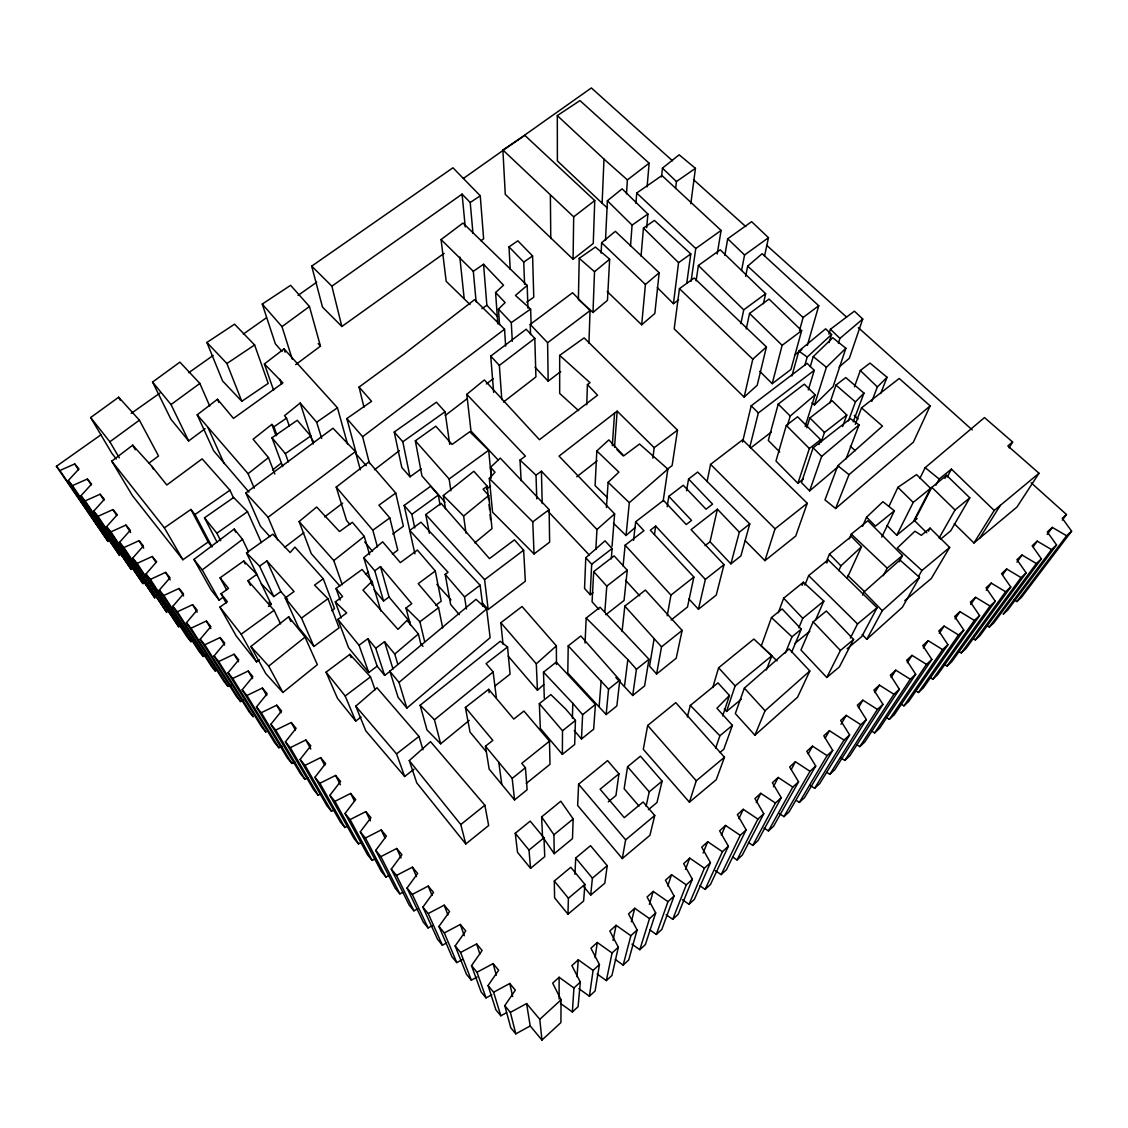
<?xml version="1.0" encoding="UTF-8"?>
<svg xmlns="http://www.w3.org/2000/svg" width="1128" height="1128" viewBox="0 0 1128 1128"><rect width="100%" height="100%" fill="white"/><g stroke="black" fill="none" stroke-linecap="round" stroke-linejoin="round"><path stroke-width="1.5" d="M666.563 469.812L672.133 465.582L677.519 430.135L584.135 337.878L559.671 355.39L559.671 393.432L578.579 410.634M562.364 754.378L562.505 730.775L539.339 703.646L550.845 694.594L565.636 709.004L575.449 720.425L574.674 744.48L562.364 754.378L540.34 728.434L539.339 703.646M560.475 1003.356L572.361 1011.985L573.94 987.973L559.107 977.271L552.678 983.137L561.067 999.789L560.912 1022.574L541.962 1040.058L530.202 1025.958L526.579 1003.567L510.378 1012.38L515.806 1033.854L530.202 1025.958M573.08 259.257L573.687 216.83L502.891 149.996L524.887 135.416L594.752 200.572L593.257 243.479L573.08 259.257L505.274 194.354L502.891 149.996M568.216 645.851L567.793 673.049L606.159 714.56L616.861 705.931L619.808 680.156L580.835 635.981L568.216 645.851L608.556 689.166L606.159 714.56M579.228 258.34L578.382 299.512L592.99 312.442L607.47 300.344L609.642 259.2L595.429 247.046L579.228 258.34L594.512 271.693L592.99 312.442M572.404 718.198L572.798 703.322L543.499 672.175L556.273 662.122L595.429 704.422L593.666 729.167L581.47 738.981L574.222 730.535M567.948 914.202L568.399 898.226L554.313 881.01L570.796 867.277L584.91 884.394L583.613 901.032L567.948 914.202L554.581 897.803L554.313 881.01M586.743 404.769L587.434 384.563L590.029 382.688L559.671 355.39M588.943 343.264L590.043 310.623L572.601 292.716L530.231 324.441L530.569 334.635M573.165 818.942L572.474 838.626L554.215 853.699L542.526 836.666L541.623 816.884L560.813 801.218L573.165 818.942L553.933 834.748L554.215 853.699M611.277 558.938L612.095 548.575L605.017 540.82L585.784 557.726L584.544 588.435L590.17 594.724L592.947 592.567M607.104 207.707L602.126 203.223L603.988 159.118L557.303 115.606L579.975 100.575L649.122 163.207L647.091 186.881M601.154 253.123L601.619 242.717L615.352 231.325L659.175 272.75L654.832 313.471L641.677 324.793L607.188 291.489M578.608 784.214L577.649 805.477L622.289 858.549L649.925 835.326L654.748 815.488L643.129 801.98L624.277 817.645L600.096 789.219L618.934 773.822L607.583 760.61L578.608 784.214L625.645 839.824L622.289 858.549M585.051 643.03L586.179 618.031L600.025 607.231L648.967 659.26L644.624 685.894L632.709 695.482L615.846 677.477M574.956 874.256L575.703 857.999L590.536 845.676L607.245 865.684L604.805 883.196L590.705 895.082L583.317 886.115M581.47 738.981L582.612 714.687L572.798 703.322M605.51 240.236L607.386 200.77L622.12 188.841L647.909 214.052L646.696 227.659M663.109 501.452L667.861 469.093L639.534 444.023L623.798 455.797L608.838 439.906L596.811 450.918L595.105 485.632L607.484 497.659M590.17 594.724L591.678 564.254L585.784 557.726M605.835 614.718L624.052 600.477L627.253 570.246L614.14 555.878L593.695 571.614L592.073 601.788L598.869 609.402M595.852 549.576L596.952 529.483L614.619 513.86L559.037 456.107L617.157 411.142L654.184 447.675L652.886 458.123M626.477 193.833L627.394 179.902L649.122 163.207M606.427 507.515L608.119 482.347L618.891 472.124L596.811 450.918M612.307 445.701L614.563 413.074M614.534 447.28L617.157 411.142M630.51 246.2L632.075 225.121L607.386 200.77M577 976.622L578.269 959.787L593.088 970.404L589.422 996.235L578.875 988.621M604.805 612.25L606.779 586.123L593.695 571.614M635.938 203.364L636.714 193.015L661.953 175.545L721.102 230.422L717.211 253.941M599.137 706.481L601.168 680.734M612.053 546.262L614.619 513.86M641.042 256.155L643.453 228.096L654.409 220.411L690.801 253.941L686.769 283.184M578.269 959.787L571.896 965.596L580.342 982.093L578.072 1006.726L572.361 1011.985M641.677 324.793L645.428 284.453L659.175 272.75M623.079 566.002L625.138 545.205L643.947 530.724L635.642 521.77L663.532 500.381L686.247 524.52L691.549 520.431L668.805 496.334L683.258 485.28L706.015 509.207L712.572 504.131L688.588 479.019L697.71 472.054L749.767 523.942L740.87 555.949L730.888 563.873L710.034 541.764L717.394 509.193L739.333 532.176L730.888 563.873M613.449 523.251L626.068 535.49L629.311 502.679L667.861 469.093M661.572 176.899L662.446 168.128L679.169 154.818L695.44 168.326L690.815 203.731M590.705 895.082L592.397 878.148L607.245 865.684M622.064 631.553L624.827 606.131L645.343 590.085L682.13 630.411L676.208 658.23L656.609 673.994L649.573 666.126L654.141 638.631M633.569 540.354L635.642 521.77M675.644 188.503L676.433 181.552L695.44 168.326M624.503 686.191L627.831 659.57L586.179 618.031M657.257 287.541L673.416 303.672L678.577 262.655L690.801 253.941M679.437 288.641L674.191 328.854L744.142 397.098L757.212 385.24L766.434 346.93L694.199 278.01L679.437 288.641L752.785 359.197L744.142 397.098M618.934 773.822L615.958 795.536L608.288 801.839M654.494 534.489L655.678 526.085L705.367 579.397L698.429 609.261L688.968 599.01M691.097 281.337L695.764 248.512L721.102 230.422M595.105 957.658L597.262 942.458L612.067 952.977L606.356 980.599L597.135 974M632.709 695.482L636.446 669.271L648.967 659.26M696.117 280.83L698.373 265.489L720.228 249.796L765.63 293.717L763.374 303.728M667.198 506.768L668.805 496.334M648.389 809.678L656.975 802.53L662.122 781.14L640.436 756.183L627.549 766.73L624.151 788.754L638.998 806.083M597.262 942.458L590.945 948.225L599.433 964.567L595.091 991.004L589.422 996.235M724.81 255.492L727.715 238.783L751.6 221.652L768.492 237.684L764.53 256.07M686.501 490.807L688.588 479.019M656.609 673.994L661.544 646.837L682.13 630.411M667.212 615.761L670.963 595.119L693.875 577.043L650.334 530.202L655.678 526.085M647.669 725.473L643.312 749.316L689.405 802.191L716.252 779.688L724.472 757.24L675.771 702.645L647.669 725.473L696.272 780.787L689.405 802.191M741.561 270.466L744.579 254.998L768.492 237.684M745.636 276.346L747.681 266.123L762.161 253.687L818.759 305.758L807.352 345.408M613.04 940.512L616.085 925.298L630.862 935.718L623.149 965.103L615.254 959.477M707.087 481.487L710.569 464.369L742.647 439.807L807.253 503.285L795.719 536.068L764.939 560.63L745.312 540.777M740.899 323.595L743.719 309.847L765.63 293.717M746.271 328.882L749.556 313.457L769.042 299.075L801.655 330.645L790.925 369.49L772.215 383.675L759.807 371.352M693.875 577.043L687.488 607.005L671.104 620.033M646.09 806.308L649.22 791.828L662.122 781.14M616.085 925.298L609.825 931.009L618.341 947.21L611.968 975.424L606.356 980.599M742.534 442.091L751.206 405.784L807.084 363.343L814.261 370.336L808.297 389.907M749.725 447.379L758.34 412.961L814.261 370.336M631.327 921.816L634.74 908.28L649.502 918.615L639.816 949.72L631.92 944.136M717.394 509.193L691.083 529.652L724.021 564.649L716.238 595.091L698.429 609.261M772.215 383.675L782.127 345.323L801.655 330.645M687.304 716.957L690.308 705.437L717.972 682.849L729.449 695.482L722.681 715.885M805.152 426.483L815.121 394.8L804.306 384.169L778.221 404.092L768.309 440.456L779.73 452.004M799.512 330.574L803.094 317.49L818.759 305.758M634.74 908.28L628.536 913.934L637.094 929.994L628.719 959.956L623.149 965.103M791.898 375.948L798.85 351.062L825.625 328.812L831.576 334.522L829.052 342.588M819.027 444.517L820.648 439.723L797.581 416.768L786.301 425.439L775.979 461.056L797.905 483.32L803.305 479.076M787.358 425.848L790.206 416.049L815.121 394.8M804.786 365.331L807.197 357.068L831.576 334.522M712.783 687.488L718.592 667.776L753.871 639.054L771.82 655.805L766.363 669.976M649.404 904.303L653.225 891.416L667.973 901.653L656.341 934.463L649.77 929.853M810.285 366.515L813.246 356.603L832.746 337.723L845.873 348.256L833.127 386.523L814.458 404.91L811.948 402.851M828.911 334.128L830.419 329.263L854.418 311.145L862.737 319.041L849.356 358.253L839.063 367.065M806.76 427.738L809.862 417.952L832.168 400.722L846.775 415.048L842.616 426.497M764.939 560.63L775.049 528.792L807.253 503.285M814.458 404.91L826.415 367.291L845.873 348.256M838.372 343.222L839.937 338.4L862.737 319.041M653.225 891.416L647.077 897.028L655.678 912.947L645.343 944.615L639.816 949.72M797.905 483.32L809.368 448.521L820.648 439.723M846.028 458.913L859.057 424.904L850.456 418.657L813.105 447.788L801.486 482.615L809.636 490.877L838.795 466.16M829.996 402.795L835.947 385.085L845.746 377.57L863.977 393.108L853.219 421.858M667.748 885.988L671.541 874.708L686.275 884.845L672.739 919.32L666.169 914.752M724.303 708.948L726.545 711.43L735.132 685.909L771.82 655.805M715.645 748.231L719.89 735.752L732.396 725.375L716.943 708.243L729.449 695.482M821.17 442.091L824.455 432.447L846.775 415.048M809.636 490.877L821.678 456.361L859.057 424.904M744.367 688.136L735.315 713.559L754.914 735.216L797.609 697.146L809.819 670.991L789.092 648.882L744.367 688.136L765.038 710.753L754.914 735.216M732.396 725.375L723.838 749.218L719.875 752.517M791.56 652.407L801.275 629.17L782.113 608.923L771.481 617.566L761.301 645.907L777.093 660.923M854.46 386.834L860.311 370.52L870.012 363.075L887.059 377.302L880.658 393.517M848.425 420.913L855.419 401.906L863.977 393.108M671.541 874.708L665.464 880.263L674.093 896.041L661.826 929.401L656.341 934.463M778.306 612.758L783.664 598.207L803.376 582.203L823.835 601.097L815.403 620.428M685.5 869.434L689.716 858.14L704.422 868.193L710.443 862.68L701.729 847.17L707.707 841.714L722.413 851.682L728.378 846.211L719.622 830.857L725.558 825.442L740.236 835.326L746.144 829.898L737.36 814.67L743.239 809.312L757.917 819.111L763.769 813.725L754.956 798.624L760.78 793.308L775.43 803.023L781.239 797.693L772.384 782.719L778.165 777.46L792.801 787.09L798.553 781.803L789.67 766.955L795.395 761.738L810.017 771.284L815.713 766.039L806.816 751.333L812.484 746.144L827.078 755.619L832.732 750.416L823.807 735.823L829.433 730.69L843.998 740.081L849.61 734.934L840.642 720.468L846.226 715.364L860.777 724.684L866.346 719.579L857.35 705.226L862.892 700.178L877.415 709.413L882.942 704.351L873.918 690.124L879.403 685.105L893.912 694.27L899.383 689.25L890.33 675.136L895.787 670.173L910.282 679.253L915.696 674.276L906.63 660.289L912.016 655.354L926.497 664.364L931.869 659.429L922.774 645.554L928.132 640.662L942.585 649.601L947.915 644.694L938.792 630.947L944.108 626.096L958.532 634.951L963.82 630.101L954.683 616.452L959.942 611.644L974.352 620.428L979.597 615.62L970.432 602.084L975.649 597.318L990.046 606.032L995.248 601.252L986.055 587.829L991.244 583.106L1005.612 591.749L1010.773 587.011L1001.551 573.687L1006.698 569.005L1021.051 577.578L1026.17 572.883L1016.934 559.671L1022.024 555.018L1036.35 563.521L1041.426 558.868L1032.176 545.755L1037.224 541.144L1051.536 549.59L1056.569 544.965L1047.306 531.965L1052.311 527.396L1066.609 535.758L1071.6 531.175L1062.308 518.274L1066.454 514.495L1031.119 482.77M861.524 407.857L882.477 426.102L837.808 465.737L824.977 499.901L835.622 508.502L913.356 442.19L930.149 405.883L899.213 378.472L861.524 407.857L855.306 424.325M871.775 401.413L877.372 386.946L887.059 377.302M802.149 585.333L803.376 582.203M804.913 585.079L808.649 575.604L828.135 559.826L877.076 607.738L861.848 636.474L847.198 648.699M835.622 508.502L849.003 474.648L930.149 405.883M689.716 858.14L683.667 863.639L692.352 879.29L678.168 914.3L672.739 919.32M703.139 853.008L707.707 841.714M785.356 653.041L791.969 636.826L801.275 629.17M798.864 627.76L802.755 618.327L823.835 601.097M826.105 562.195L829.461 554.074L851.302 536.434L861.482 546.77L847.241 577.903M826.796 563.055L828.135 559.826M682.44 899.763L688.996 904.303L704.422 868.193M813.161 621.838L800.95 650.01L826.782 677.477L839.373 666.93L853.586 639.477L826.316 611.024L813.161 621.838L840.402 650.475L826.782 677.477M849.243 538.86L851.302 534.108L867.827 520.755L902.47 555.568L899.227 561.73M721.356 835.101L725.558 825.442M710.443 862.68L694.397 899.326L688.996 904.303M838.809 570.627L840.924 565.833L861.482 546.77M862.469 526.409L866.572 517.202L882.928 501.692L894.377 510.815L881.729 537.111M699.896 885.804L705.141 889.4L722.413 851.682M738.967 818.59L743.239 809.312M728.378 846.211L710.485 884.465L705.141 889.4M888.949 506.401L897.916 487.338L916.556 474.606L930.572 488.311L913.37 521.644L896.746 535.236L887.073 525.549M715.335 870.647L721.144 874.623L740.236 835.326M756.268 802.586L760.78 793.308M746.144 829.898L726.46 869.716L721.144 874.623M919.813 478.498L925.171 467.641L984.49 417.586L1012.62 442.007L1009.165 447.844M862.539 595.062L864.062 591.974L899.961 560.01L919.475 577.324L902.372 607.273L866.797 639.294L862.187 634.514M896.746 535.236L913.215 502.425L930.572 488.311M773.455 786.724L778.165 777.46M732.678 856.998L737.035 859.959L757.917 819.111M850.371 637.997L857.534 623.953L877.076 607.738M883.309 575.731L887.186 568.145L902.47 555.568M926.793 532.811L914.568 520.685L931.827 487.324L946.575 475.311L969.798 497.829L950.735 530.809L940.428 539.311M763.769 813.725L742.309 855.095L737.035 859.959M935.972 485.181L939.173 479.062L951.426 469.107L994.219 510.462L973.943 542.977L954.26 523.66M944.954 478.385L946.575 475.311M791.32 769.437L795.395 761.738M947.323 476.834L951.426 469.107M748.442 842.475L752.799 845.408L775.43 803.023M781.239 797.693L758.03 840.571L752.799 845.408M866.797 639.294L882.279 610.685L919.475 577.324M928.443 531.161L930.092 528.115L949.649 547.461L931.263 578.565L904.741 600.688M808.268 753.828L812.484 746.144M764.093 828.051L768.436 830.955L792.801 787.09M798.553 781.803L773.625 826.175L768.436 830.955M825.217 738.135L829.433 730.69M939.088 538.07L955.021 509.969L969.798 497.829M918.502 576.521L921.928 570.472L949.649 547.461M779.617 813.739L783.96 816.63L810.017 771.284M815.713 766.039L789.106 811.878L783.96 816.63M841.037 724.275L846.226 715.364M796.467 800.499L799.357 802.417L827.078 755.619M832.732 750.416L804.475 797.693L799.357 802.417M858.464 707.58L862.892 700.178M810.313 785.455L814.642 788.303L843.998 740.081M874.877 692.493L879.403 685.105M849.61 734.934L819.718 783.622L814.642 788.303M826.923 772.426L829.813 774.301L860.777 724.684M891.176 677.533L895.787 670.173M973.943 542.977L979.795 538.07L1000.325 505.372L1039.015 473.238L1007.84 445.927L1012.62 442.007M866.346 719.579L834.833 769.663L829.813 774.301M840.529 757.607L844.858 760.413L877.415 709.413M907.335 662.7L912.016 655.354M882.942 704.351L849.849 755.802L844.858 760.413M923.367 647.98L928.132 640.662M856.913 744.762L859.804 746.623L893.912 694.27M1039.015 473.238L1016.892 507.121L979.795 538.07M899.383 689.25L864.753 742.041L859.804 746.623M939.286 633.386L944.108 626.096M871.747 731.099L874.623 732.932L910.282 679.253M915.696 674.276L879.544 728.392L874.623 732.932M955.063 618.905L959.942 611.644M886.467 717.521L889.329 719.354L926.497 664.364M931.869 659.429L894.208 714.842L889.329 719.354M515.806 1033.854L510.801 1027.805L504.766 1005.64L515.355 990.158L509.771 983.489L493.613 992.217L488.057 985.534L498.646 970.221L493.119 963.608L477.017 972.251L471.518 965.639L482.121 950.481L476.65 943.939L460.591 952.483L455.148 945.941L465.765 930.938L460.337 924.466L444.319 932.926L438.933 926.455L449.564 911.593L444.192 905.178L428.217 913.553L422.887 907.152L433.519 892.431L428.217 886.1L412.284 894.391L407.011 888.046L417.642 873.481L412.397 867.192L396.506 875.413L391.275 869.124L401.921 854.7L396.718 848.482L380.883 856.617L375.709 850.385L386.368 836.116L381.208 829.954L365.416 838.005L360.283 831.844L370.957 817.701L365.853 811.61L350.089 819.577L345.027 813.485L355.687 799.484L350.639 793.449L334.931 801.331L329.898 795.296L340.571 781.436L335.566 775.458L319.901 783.269L314.923 777.277L325.611 763.557L320.648 757.635L305.025 765.376L300.104 759.44L310.778 745.848L305.871 739.982L290.291 747.652L285.412 741.787L296.1 728.321L291.236 722.512L275.697 730.098L270.875 724.289L281.563 710.95L276.741 705.197L261.245 712.713L256.465 706.96L267.153 693.748L262.387 688.052L246.933 695.497L242.196 689.786L252.883 676.701L248.16 671.061L232.749 678.436L228.053 672.781L238.755 659.824L234.06 654.226L218.705 661.544L214.052 655.946L224.74 643.101L220.101 637.56L204.788 644.793L200.178 639.252L210.88 626.534L206.283 621.049L190.999 628.211L186.43 622.726L197.132 610.121L192.578 604.678L177.35 611.785L172.824 606.342L183.511 593.864L178.999 588.463L163.814 595.499L159.33 590.113L170.018 577.747L165.548 572.404L150.405 579.383L145.963 574.039L156.651 561.772L152.224 556.485L137.108 563.394L132.709 558.106L143.397 545.952L139.012 540.707L123.953 547.559L119.582 542.314L130.27 530.273L125.927 525.084L110.897 531.866L106.582 526.663L117.256 514.735L112.955 509.588L97.967 516.314L93.695 511.153L104.368 499.337L100.096 494.233L85.164 500.902L80.92 495.798L91.594 484.081L87.364 479.019L72.46 485.632L68.258 480.57L78.932 468.952L74.73 463.946L59.883 470.489L56.4 466.301L100.984 434.774M970.729 604.552L975.649 597.318M901.06 704.055L903.937 705.86L942.585 649.601M947.915 644.694L908.773 701.39L903.937 705.86M986.253 590.296L991.244 583.106M915.569 690.688L918.432 692.479L958.532 634.951M963.82 630.101L923.24 688.052L918.432 692.479M1002.679 574.744L1006.698 569.005M929.951 677.42L932.814 679.211L974.352 620.428M1016.962 562.153L1022.024 555.018M979.597 615.62L937.58 674.798L932.814 679.211M944.235 664.251L947.097 666.028L990.046 606.032M1033.149 546.826L1037.224 541.144M995.248 601.252L951.835 661.642L947.097 666.028M958.405 651.18L961.267 652.943L1005.612 591.749M1047.193 534.461L1052.311 527.396M1010.773 587.011L965.963 648.6L961.267 652.943M1062.336 520.121L1066.454 514.495M972.491 638.194L975.339 639.943L1021.051 577.578M1026.17 572.883L980.006 635.642L975.339 639.943M986.45 625.321L989.298 627.055L1036.35 563.521M1041.426 558.868L993.937 622.769L989.298 627.055M1051.536 549.59L1003.173 614.252L1007.769 610.008L1056.569 544.965M1014.086 599.842L1016.934 601.548L1066.609 535.758M1071.6 531.175L1021.503 597.332L1016.934 601.548M489.326 478.469L495.009 472.223L490.553 467.274L500.282 458.123L549.139 509.602L549.632 542.159L534.038 553.947L492.569 512.183L489.326 478.469L532.783 521.855L534.038 553.947M499.521 324.582L498.463 309.086L505.147 302.586L495.601 292.533L503.539 285.201L483.559 264.276L473.309 271.312L476.129 301.881M340.162 600.04L336.003 588.548L362.074 569.485L371.986 581.343L362.976 590.113L397.987 629.368L407.011 620.4L418.375 633.978L421.181 645.385M541.962 1040.058L539.776 1019.331L561.067 999.789M573.94 987.973L580.342 982.093M593.088 970.404L599.433 964.567M612.067 952.977L618.341 947.21M630.862 935.718L637.094 929.994M649.502 918.615L655.678 912.947M667.973 901.653L674.093 896.041M686.275 884.845L692.352 879.29M508.178 656.129L537.436 690.28L543.795 684.541M752.785 359.197L766.434 346.93M537.436 690.28L536.293 663.814L556.372 645.865L522.024 606.511L500.846 622.741L503.017 644.257M409.267 760.596L430.543 741.646L484.871 805.223L488.65 825.527L465.793 843.97L416.782 782.902L409.267 760.596L460.788 824.554L465.793 843.97M765.038 710.753L809.819 670.991M626.068 535.49L635.261 527.41M413.99 769.197L404.67 776.501L365.81 730.845L355.771 706.17L376.992 687.77L418.996 736.443L422.986 749.796M470.024 304.56L446.18 281.323L441.076 239.573L462.988 223.048L527.171 285.412L515.44 295.423L530.625 309.072L531.133 324.568M397.761 664.124L394.758 654.043L418.375 633.978M406.856 708.088L490.13 637.687L486.633 608.979L475.974 599.335L389.837 671.245L398.128 697.386L406.856 708.088L399.002 682.398L389.837 671.245M372.057 585.178L363.766 557.683L382.674 541.821L400.327 562.618L417.374 550.069L435.295 570.979L441.203 601.196L435.789 605.257M399.002 682.398L486.633 608.979M625.645 839.824L654.748 815.488M568.399 898.226L584.91 884.394M994.219 510.462L1000.325 505.372M840.402 650.475L853.586 639.477M696.272 780.787L724.472 757.24M339.909 586.038L311.3 553.693L299.103 521.559L316.672 507.022L339.514 531.542L352.345 522.278L364.288 536.406L369.603 554.666M474.747 542.878L491.991 528.595L488.706 495.502L483.094 489.214L487.197 486.196L473.845 471.264L443.318 495.544L445.489 508.784M594.512 271.693L609.642 259.2M530.569 868.32L544.754 856.617L543.964 837.794L530.202 821.128L515.256 833.268L517.512 852.303L530.569 868.32L529.004 850.075L515.256 833.268M726.545 711.43L741.336 699.219M930.092 528.115L921.336 535.335L914.921 531.232L897.268 548.039L921.928 570.472M498.393 460.238L470.996 431.065L466.795 394.349L484.363 379.939L539.438 439.709L597.558 395.195L587.434 384.563M465.977 533.065L463.622 516.046L488.706 495.502M495.107 685.838L510.082 674.163L507.558 647.007L500.268 641.268L420.124 705.226L426.99 729.943L440.653 743.831L469.206 720.397M529.004 850.075L543.964 837.794M794.859 643.524L809.833 631.215M914.568 520.685L917.135 518.584M440.653 743.831L434.463 719.749L493.147 671.95L486.083 663.616L507.558 647.007M321.706 438.454L316.672 422.21L300.189 403.034L284.482 415.724L286.54 418.135L289.36 426.285M465.385 707.453L492.823 740.391L485.463 746.2L489.157 769.127L514.565 799.921L527.143 789.741L525.422 767.759L521.756 763.36L549.491 741.181L523.942 711.063L513.79 719.072L488.692 689.307L465.385 707.453L470.024 732.072L486.351 751.77M894.377 510.815L875.469 526.127L866.572 517.202M282.888 692.479L317.349 664.674L305.039 637.109L288.669 616.762L250.881 646.499L265.841 673.684L282.888 692.479L268.704 666.112L250.881 646.499M526.282 783.424L549.985 764.333L549.491 741.181M365.571 574.293L368.207 572.192M514.565 799.921L512.183 778.405L525.422 767.759M460.788 824.554L484.871 805.223M272.623 469.981L280.858 463.382M608.556 689.166L619.808 680.156M562.505 730.775L575.449 720.425M582.612 714.687L595.429 704.422M268.704 666.112L305.039 637.109M342.235 584.769L333.803 560.588L364.288 536.406M276.868 434.914L273.907 426.821L271.862 424.41L253.109 439.229L268.478 457.587L274.851 474.014M254.251 488.227L248.089 473.689L268.478 457.587M705.367 579.397L724.021 564.649M739.333 532.176L749.767 523.942M576.732 476.806L597.121 460.844M705.028 545.67L710.034 541.764M606.779 586.123L627.253 570.246M404.67 776.501L396.534 753.899L418.996 736.443M573.687 216.83L594.752 200.572M349.962 524.52L346.578 520.501L336.214 487.099L368.828 461.944L395.759 493.063L403.373 526.254L392.685 534.038M503.398 402.061L535.913 376.964L534.813 338.358L526.156 329.235L490.722 356.124L493.655 392.417M248.498 551.944L242.534 539.367L234.187 529.06L193.931 559.432L211.232 590.099L219.184 600.181L223.288 597.036M591.678 564.254L612.095 548.575M750.684 447.957L771.27 432.123M248.964 492.09L213.685 450.847L197.203 414.822L217.492 399.27L233.482 418.403L282.888 382.9L264.403 363.949L284.059 348.862L337.455 407.772L347.537 444.023M374.411 469.812L399.439 450.608M445.236 415.485L467.204 398.649M486.422 383.929L493.274 378.67M535.095 367.305L548.152 381.179L560.729 371.535M182.919 559.742L164.378 527.848L190.928 509.433L208.144 542.018L182.919 559.742L132.371 495.544L111.742 461.169L132.709 445.165L151.871 466.329L166.803 484.998L202.123 458.87L229.971 490.215L233.623 498.139M501.805 399.679L499.351 365.401L534.813 338.358M375.116 689.8L370.506 676.842L349.849 654.381L326.062 672.161L337.455 698.274L355.715 721.088L361.059 717.013M284.496 547.433L303.869 532.684M324.638 516.878L342.63 503.173M482.319 602.986L488.17 609.501L525.338 581.244L523.646 550.224L514.467 539.875L489.453 558.614L441.076 503.356L425.764 514.551L429.387 533.304M369.49 463.552L362.624 436.705L504.569 329.235L474.578 299.681L403.979 354.107L359.056 387.087L363.991 407.264M219.184 600.181L202.222 569.922L242.534 539.367M548.152 381.179L547.616 342.715L590.043 310.623M795.071 354.7L801.895 349.539M355.715 721.088L345.182 695.99L370.506 676.842M377.147 666.183L368.757 672.499L359.042 645.272L367.869 638.688L377.147 666.183L384.648 675.376L390.232 671.16M277.629 539.861L268.083 517.259L355.405 451.595L332.986 428.231L245.833 492.95L260.413 526.156L269.888 536.547M424.65 641.635L419.898 621.739L438.595 607.682L418.22 583.669L435.295 570.979M654.184 447.675L677.519 430.135M488.17 609.501L484.603 579.637L523.646 550.224M466.428 608.951L464.553 596.938L480.119 585.206L420.97 522.208L409.732 530.428L448.027 572.291L445.193 574.392L450.622 604.467L459.322 614.661M384.648 675.376L375.737 648.262L384.535 641.677L394.758 654.043M532.783 521.855L549.139 509.602M209.709 406.024L199.853 383.435L179.888 362.144L152.562 382.054L170.892 419.221L188.644 440.935L205.084 428.71M295.677 364.626L320.465 346.169L309.453 306.506L290.629 285.313L262.26 304.067L275.345 343.814L282.042 351.513M148.713 463.312L158.54 456.008L139.407 420.18L118.666 397.211L90.649 417.557L111.982 453.498L116.339 458.983M383.548 601.012L389.005 596.966L380.503 566.58L374.764 570.796L383.548 601.012L374.087 589.676M410.338 624.898L406.009 607.992L411.776 603.706L380.503 566.58M368.757 672.499L348.566 647.683L337.892 619.399L346.691 612.913L335.298 601.901L342.602 596.557L336.003 588.548M266.927 560.94L280.787 591.551L273.808 596.585L259.581 566.171L266.927 560.94L294.07 591.523L285.229 597.939L298.356 627.083L313.922 646.429L339.063 627.817L327.98 598.7L314.529 585.122L323.271 578.763L294.901 547.08L290.15 552.551L272.793 534.178L246.51 552.847L271.256 604.425L268.45 606.455M292.251 359.141L282 326.641L309.453 306.506M486.365 489.115L490.553 486.041M250.346 585.404L248.005 580.68L256.874 574.335L243.775 560.954L220.101 577.818L228.519 588.421L221.046 593.737L227.391 601.746L219.904 607.132L236.189 635.924L256.578 661.882L259.426 659.795M331.745 610.699L334.522 608.669L323.271 578.763M536.773 498.858L536.011 475.17L541.412 471.194L596.952 529.483M119.3 457.855L109.853 441.781L139.407 420.18M188.644 440.935L171.033 404.557L199.853 383.435M313.922 646.429L301.5 618.088L327.98 598.7M392.375 554.116L397.761 550.168L389.809 517.907L378.909 505.189L395.759 493.063M444.164 253.335L341.854 326.486L322.481 307.07L311.695 266.123L452.948 167.776L480.26 195.793L483.63 238.854L480.895 240.715M521.122 480.711L520.022 460.069L525.408 456.135L466.795 394.349M450.918 490.793L449.127 478.991L488.692 450.269L469.741 431.756L452.102 444.432L435.817 426.215L415.344 440.794L421.942 475.875L445.01 502.171M256.578 661.882L241.195 634.19L274.076 610.304L248.005 580.68M414.766 527.96L411.861 514.312L438.341 495.051L430.628 486.253L404.162 505.414L414.907 553.848M377.443 546.939L372.832 530.216L389.809 517.907M673.416 303.672L678.619 299.921M472.97 233.383L470.221 202.518L462.085 194.129L331.886 286.174L341.854 326.486M449.748 444.432L445.038 411.762L436.437 402.202L394.236 432.038L401.779 467.443L409.986 476.834L421.096 468.839M409.986 476.834L402.809 441.781L445.038 411.762M131.186 413.412L159.936 393.08M188.7 372.733L213.15 355.447M243.352 334.085L266.363 317.8M298.003 295.437L316.7 282.212M463.382 178.464L591.368 87.942L672.514 160.796M512.309 341.361L511.28 322.636L530.625 309.072M220.693 540.749L216.858 533.206L247.511 511.675L233.651 497.504L204.492 517.822L217.154 542.399M632.075 225.121L647.909 214.052M526.72 302.149L533.77 297.214L532.599 255.971L517.851 240.828L509.024 246.877L510.209 269.366M481.966 308.677L486.859 305.265L483.559 264.276M366.233 465.695L356.533 454.443L346.846 418.558L371.591 401.314L359.056 387.087M316.672 422.21L337.455 407.772M208.144 542.018L212.036 546.911L194.989 514.523L229.971 490.215M288.373 461.888L285.37 453.639L310.708 436.014L297.27 420.293L271.975 437.749L282.747 466.555M524.591 284.327L523.744 262.091L532.599 255.971M273.907 426.821L286.54 418.135M241.801 401.286L268.196 383.379L254.618 344.971L234.553 324.187L206.889 342.461L222.583 380.954L241.801 401.286L226.897 363.512L206.889 342.461M226.897 363.512L254.618 344.971M470.221 202.518L480.26 195.793M488.057 985.534L495.883 1009.814L500.846 1015.792L506.599 1012.662M471.518 965.639L481.12 991.977L486.027 997.899L491.766 994.797M455.148 945.941L466.47 974.296L471.335 980.161L477.059 977.102M438.933 926.455L451.961 956.77L456.784 962.593L462.494 959.547M422.887 907.152L437.594 939.412L442.373 945.179L446.632 942.923M407.011 888.046L423.338 922.21L428.076 927.921L432.334 925.679M391.275 869.124L409.21 905.149L413.906 910.818L418.15 908.604M375.709 850.385L395.209 888.244L399.862 893.87L402.696 892.403M360.283 831.844L381.334 871.493L385.945 877.062L389.075 875.441M345.027 813.485L367.587 854.883L372.155 860.41L375.271 858.803M329.898 795.296L353.952 838.428L358.478 843.899L361.594 842.306M314.923 777.277L340.43 822.1L344.928 827.529L348.03 825.95M300.104 759.44L327.035 805.928L331.491 811.3L334.593 809.749M285.412 741.787L313.753 789.882L318.166 795.212L321.254 793.675M270.875 724.289L300.584 773.977L304.955 779.265L308.043 777.742M256.465 706.96L287.527 758.213L291.856 763.459L294.944 761.936M242.196 689.786L274.569 742.591L278.884 747.779L281.944 746.271M200.178 639.252L236.386 696.469L240.588 701.545L243.634 700.065M186.43 622.726L223.866 681.368L228.025 686.388L231.071 684.936M159.33 590.113L199.148 651.519L203.237 656.454L206.269 655.015M145.963 574.039L186.938 636.77L190.999 641.677L194.016 640.253M798.85 351.062L807.197 357.068M837.808 465.737L849.003 474.648M813.246 356.603L826.415 367.291M925.171 467.641L939.173 479.062M835.947 385.085L855.419 401.906M850.329 446.293L855.32 450.692M603.988 159.118L627.394 179.902M693.452 179.592L745.805 226.601M766.744 245.396L846.578 317.081M858.352 327.656L972.223 429.895M747.681 266.123L803.094 317.49M441.076 239.573L473.309 271.312M636.714 193.015L695.764 248.512M771.481 617.566L791.969 636.826M520.022 460.069L536.011 475.17M602.126 203.223L557.387 160.909L557.303 115.606M851.302 534.108L887.186 568.145M601.619 242.717L645.428 284.453M662.446 168.128L676.433 181.552M830.419 329.263L839.937 338.4M847.692 575.421L864.09 591.185M608.119 482.347L629.311 502.679M727.715 238.783L744.579 254.998M860.311 370.52L877.372 386.946M931.827 487.324L955.021 509.969M854.319 415.358L858.07 419.024M749.556 313.457L782.127 345.323M698.373 265.489L743.719 309.847M643.453 228.096L678.577 262.655M897.916 487.338L913.215 502.425M808.649 575.604L857.534 623.953M406.009 607.992L419.898 621.739M809.862 417.952L824.455 432.447M311.695 266.123L331.886 286.174M778.221 404.092L790.206 416.049M420.603 643.933L423.014 646.33M813.105 447.788L821.678 456.361M710.569 464.369L775.049 528.792M616.974 449.705L623.065 455.782M786.301 425.439L809.368 448.521M751.206 405.784L758.34 412.961M443.318 495.544L463.622 516.046M420.124 705.226L434.463 719.749M246.51 552.847L259.581 566.171M261.301 583.782L273.808 596.585M829.461 554.074L840.924 565.833M864.062 591.974L882.279 610.685M690.308 705.437L719.89 735.752M268.986 602.084L271.256 604.425M509.024 246.877L523.744 262.091M530.231 324.441L547.616 342.715M783.664 598.207L802.755 618.327M498.463 309.086L511.28 322.636M486.859 305.265L497.617 316.672M548.279 511.562L589.183 554.92M490.722 356.124L499.351 365.401M625.138 545.205L670.963 595.119M245.833 492.95L268.083 517.259M718.592 667.776L735.132 685.909M625.589 580.3L639.717 595.852M436.818 584.276L450.974 599.856M624.827 606.131L661.544 646.837M425.764 514.551L484.603 579.637M627.831 659.57L636.446 669.271M299.103 521.559L333.803 560.588M415.344 440.794L449.127 478.991M280.787 591.551L287.555 599.208M318.209 343.603L320.465 346.169M394.236 432.038L402.809 441.781M262.26 304.067L282 326.641M197.203 414.822L248.089 473.689M346.846 418.558L362.624 436.705M404.162 505.414L411.861 514.312M627.549 766.73L649.22 791.828M500.846 622.741L536.293 663.814M445.193 574.392L464.553 596.938M355.771 706.17L396.534 753.899M314.204 442.106L311.948 439.455L300.189 403.034M336.214 487.099L372.832 530.216M364.654 541.919L372.55 551.296M271.975 437.749L285.37 453.639M363.766 557.683L374.764 570.796M389.005 596.966L410.014 622.05M526.579 1003.567L539.776 1019.331M504.766 1005.64L510.378 1012.38M485.463 746.2L512.183 778.405M575.703 857.999L592.397 878.148M367.869 638.688L375.737 648.262M152.562 382.054L171.033 404.557M337.892 619.399L359.042 645.272M285.229 597.939L301.5 618.088M204.492 517.822L216.858 533.206M326.062 672.161L345.182 695.99M190.928 509.433L194.989 514.523M90.649 417.557L109.853 441.781M193.931 559.432L202.222 569.922M111.742 461.169L164.378 527.848M219.904 607.132L241.195 634.19M541.623 816.884L553.933 834.748M59.883 470.489L108.062 541.525L56.4 466.301M72.46 485.632L119.624 555.484L68.258 480.57M80.92 495.798L131.271 569.569L85.164 500.902M97.967 516.314L143.03 583.754L93.695 511.153M106.582 526.663L154.874 598.051L110.897 531.866M123.953 547.559L166.817 612.476L119.582 542.314M137.108 563.394L178.858 627.013L132.709 558.106M150.405 579.383L190.999 641.677M74.73 463.946L78.537 469.784M87.364 479.019L91.157 484.885M163.814 595.499L203.237 656.454M172.824 606.342L211.458 666.38L215.589 671.357L177.35 611.785M100.096 494.233L103.889 500.127M112.955 509.588L116.734 515.496M125.927 525.084L130.637 532.501M190.999 628.211L228.025 686.388M204.788 644.793L240.588 701.545M139.012 540.707L143.707 548.152M152.224 556.485L155.96 562.463M214.052 655.946L249.006 711.712L253.236 716.83L218.705 661.544M165.548 572.404L170.187 579.891M232.749 678.436L266.011 732.241L261.738 727.081L228.053 672.781M178.999 588.463L183.61 595.979M192.578 604.678L197.16 612.208M246.933 695.497L278.884 747.779M206.283 621.049L210.823 628.578M261.245 712.713L291.856 763.459M220.101 637.56L224.599 645.103M275.697 730.098L304.955 779.265M234.06 654.226L238.516 661.784M290.291 747.652L318.166 795.212M248.16 671.061L252.545 678.619M305.025 765.376L331.491 811.3M262.387 688.052L266.716 695.609M319.901 783.269L344.928 827.529M276.741 705.197L280.999 712.755M132.709 445.165L135.261 449.734M291.236 722.512L295.423 730.07M334.931 801.331L358.478 843.899M221.046 593.737L226.164 603.001M151.871 466.329L153.507 469.304M305.871 739.982L310.792 749.034M118.666 397.211L120.315 400.271M350.089 819.577L372.155 860.41M220.101 577.818L226.559 589.789M320.648 757.635L324.779 765.404M365.416 838.005L385.945 877.062M335.566 775.458L340.402 784.764M380.883 856.617L399.862 893.87M350.639 793.449L354.544 801.176M365.853 811.61L370.365 820.846M396.506 875.413L413.906 910.818M243.775 560.954L245.269 564.014M234.187 529.06L235.639 532.092M274.076 610.304L280.576 623.883M381.208 829.954L384.972 837.921M412.284 894.391L428.076 927.921M288.669 616.762L290.841 621.486M396.718 848.482L401.032 857.999M208.158 428.076L224.19 463.636M428.217 913.553L442.373 945.179M247.511 511.675L261.4 542.624M412.397 867.192L416.486 876.639M217.492 399.27L218.832 402.456M444.319 932.926L456.784 962.593M428.217 886.1L432.052 895.463M460.591 952.483L471.335 980.161M444.192 905.178L447.915 914.921M349.849 654.381L351.048 657.539M335.298 601.901L341.262 618.003M271.862 424.41L276.036 435.76M460.337 924.466L464.285 935.704M477.017 972.251L486.027 997.899M264.403 363.949L273.596 390.217M279.843 379.375L281.492 384.225M310.708 436.014L313.288 444.037M284.059 348.862L285.13 352.204M476.65 943.939L479.823 954.02M384.535 641.677L393.009 669.045M493.613 992.217L500.846 1015.792M371.986 581.343L380.926 611.15M493.119 963.608L496.292 975.226M355.405 451.595L360.311 469.784M509.771 983.489L512.676 996.546M438.595 607.682L442.684 627.986M438.341 495.051L440.033 504.977M498.773 762.232L501.805 784.468M488.692 689.307L489.157 692.705M480.119 585.206L482.798 606.145M493.147 671.95L496.39 698.063M459.815 257.099L464.144 298.3M487.197 486.196L488.537 499.577M489.044 504.597L489.552 509.602M490.046 514.622L490.553 519.641M462.085 194.129L465.229 226.883M490.553 467.274L491.343 475.804M488.692 450.269L491.3 478.06M495.601 292.533L497.786 323.905M504.569 329.235L505.626 346.155M527.171 285.412L527.974 308.198M543.499 672.175L544.288 698.274M541.412 471.194L542.216 503.483M550.379 195.567L550.774 238.614M556.372 645.865L556.471 664.561M559.107 977.271L559.15 999.041"/></g></svg>
